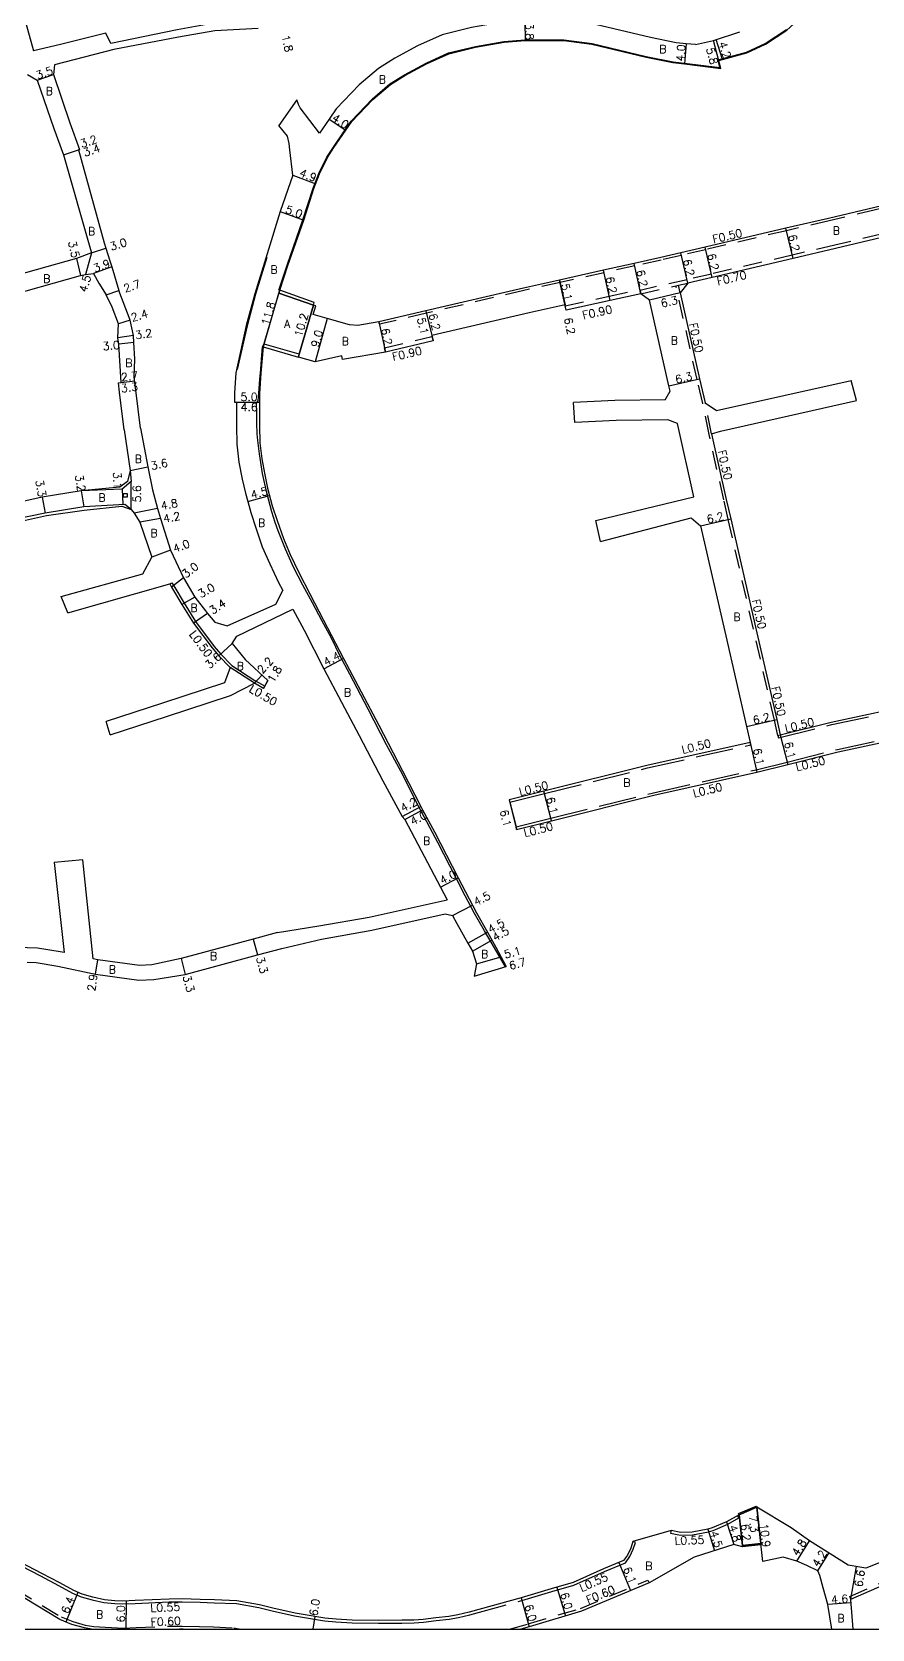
# Model space of a CAD drawing. Header units: metres. Extents: x -4000 to -3199, y -108600 to -108000.
# Drawn here: x -3734.9 to -3566.9, y -108600 to -108280.7 of the extents above; entities that cross this region are included whole.
import ezdxf

# ---------------------------------------------------------------- set-up
doc = ezdxf.new("R2010")
doc.units = ezdxf.units.M
doc.header["$LTSCALE"] = 2.5
doc.linetypes.add('22320', pattern=[2.5, 1.5, -1])
doc.linetypes.add('22330', pattern=[4, 3, -1])
for name, color, linetype in [('2101000', 175, 'Continuous'), ('2101001', 1, 'Continuous'), ('2102000', 4, 'Continuous'), ('2102001', 191, 'Continuous'), ('2203000', 1, 'Continuous'), ('2232000', 120, '22320'), ('2233000', 120, '22330'), ('2235000', 4, 'Continuous'), ('6132000', 60, '61320'), ('9109230', 202, 'Continuous'), ('9201100', 215, 'Continuous'), ('9201500', 222, 'Continuous'), ('9202100', 82, 'Continuous'), ('9202200', 82, 'Continuous'), ('9203500', 155, 'Continuous'), ('9301100', 1, 'Continuous'), ('999', 7, 'Continuous')]:
    doc.layers.add(name, color=color, linetype=linetype)
doc.styles.add('Dm_Anotation', font='txt.shx', dxfattribs={"bigfont": 'pscdm.shx'})
doc.linetypes.add('61320', pattern='A,0,[3,dmdr.shx,S=0.25,R=0,X=0,Y=0],1.5,[3,dmdr.shx,S=0.25,R=0,X=0,Y=0]', length=1.5)

msp = doc.modelspace()

# ---------------------------------------------------------------- linework, layer by layer
at = {"layer": '2101000'}
for points in [[(-3591.96, -108284.87), (-3588.23, -108283.12), (-3583.91, -108280.33), (-3579.04, -108275.83), (-3575.74, -108271.5), (-3573.59, -108268.15), (-3571.31, -108263.1), (-3569.76, -108258.7), (-3569.35, -108254.19), (-3569.71, -108248.98), (-3570.33, -108246.29)], [(-3602.23, -108283.17), (-3604.09, -108283.08), (-3606.07, -108282.86), (-3611.22, -108281.81), (-3622.18, -108279.19), (-3628.31, -108278.41), (-3636.33, -108278.61), (-3640.87, -108278.72), (-3647.02, -108279.81), (-3652.84, -108281.23), (-3657.77, -108283.45), (-3662.32, -108285.92), (-3665.58, -108287.97), (-3669.43, -108291.26), (-3674.07, -108296.07), (-3675.43, -108298.13), (-3677.36, -108300.95)], [(-3602.23, -108283.17), (-3598.62, -108282.36), (-3593.33, -108280.65)], [(-3678.61, -108335.32), (-3685.5, -108332.91), (-3685.32, -108332.34), (-3683.72, -108327.35), (-3680.54, -108318.31), (-3678.48, -108311.97), (-3677.36, -108309.03), (-3675.76, -108305.81), (-3674.49, -108303.8), (-3672.1, -108300.34), (-3670.94, -108298.59), (-3666.69, -108294.18), (-3663.2, -108291.2), (-3660.3, -108289.38), (-3656, -108287.04), (-3651.53, -108285.03), (-3646.19, -108283.73), (-3640.47, -108282.71), (-3636.24, -108282.41), (-3628.52, -108282.42), (-3622.9, -108283.13), (-3612.08, -108285.71), (-3606.7, -108286.81), (-3604.4, -108287.07), (-3597.12, -108287.97)], [(-3730.36, -108287.25), (-3730.55, -108289.18), (-3727.29, -108298.84), (-3725.35, -108304.19), (-3725.54, -108304.25), (-3720.44, -108322.86), (-3720.1, -108323.94), (-3719.32, -108326.44), (-3718.92, -108327.66), (-3717.48, -108332.38)], [(-3597.12, -108287.97), (-3597.54, -108286.42), (-3591.96, -108284.87)], [(-3735.78, -108289.22), (-3733.85, -108290.34), (-3730.49, -108299.98), (-3728.58, -108305.25), (-3723.32, -108323.71), (-3722.96, -108324.83), (-3725.98, -108325.96), (-3742.16, -108330.52)], [(-3511.12, -108302.75), (-3511.4, -108302.82), (-3524.05, -108305.79), (-3546.99, -108311.18), (-3566.36, -108315.76), (-3575.61, -108317.95), (-3584.11, -108319.94), (-3600.29, -108323.73), (-3605.15, -108324.87), (-3609.15, -108325.81), (-3614.45, -108326.98), (-3620.59, -108328.33), (-3629.38, -108330.28), (-3636.62, -108331.88), (-3656.09, -108336.43), (-3665.5, -108338.63), (-3669.7, -108339.36), (-3671.37, -108339.26), (-3675.87, -108337.99), (-3678.62, -108337.16), (-3678.13, -108335.46), (-3678.61, -108335.32)], [(-3682.71, -108309.31), (-3685.23, -108316.6)], [(-3685.23, -108316.6), (-3687.85, -108325.02), (-3690.3, -108333.04), (-3692.02, -108339.38), (-3694.11, -108348.83)], [(-3564.93, -108321.79), (-3574.18, -108323.98), (-3582.69, -108325.97), (-3598.87, -108329.77), (-3603.74, -108330.9), (-3605.29, -108332.87), (-3601.39, -108350.03), (-3600.26, -108354.82)], [(-3741.28, -108333.9), (-3725.18, -108329.37), (-3724.14, -108329.18), (-3722.59, -108328.98), (-3721.5, -108330.91), (-3720.04, -108333.25)], [(-3716.43, -108360.21), (-3717.39, -108352.7), (-3717.6, -108350.86), (-3717.01, -108350.79), (-3717.48, -108343.09), (-3717.72, -108341.86), (-3717.56, -108339.02), (-3718.81, -108335.68), (-3720.04, -108333.25)], [(-3713.14, -108359.88), (-3714.11, -108352.31), (-3714.41, -108349.73), (-3714.32, -108346.12), (-3714.49, -108342.79), (-3714.55, -108341.39), (-3715.26, -108338.33), (-3717.48, -108332.38)], [(-3608.25, -108354.24), (-3607.28, -108352.51), (-3607.54, -108351.43), (-3611.42, -108334.3), (-3613.11, -108333.03), (-3619.25, -108334.39), (-3628.04, -108336.33), (-3628.24, -108335.45), (-3628.28, -108335.26), (-3635.48, -108336.85), (-3654.93, -108341.4), (-3654.89, -108341.6), (-3654.68, -108342.47), (-3664.19, -108344.69), (-3672.79, -108346.15), (-3672.89, -108345.45), (-3678.24, -108346.67)], [(-3688.61, -108343.67), (-3689.11, -108348.91), (-3689.38, -108352.97), (-3689.36, -108359.45), (-3689.3, -108362.8), (-3688.94, -108366.01), (-3688.33, -108369.2), (-3687.79, -108371.9), (-3686.81, -108375.44), (-3685.86, -108378.38), (-3684.61, -108381.97), (-3683.24, -108385.18), (-3681.52, -108388.76), (-3679.33, -108393.05), (-3676.57, -108398.28), (-3672.58, -108405.95), (-3665.54, -108419.3), (-3660.79, -108428.4), (-3657.15, -108435.54)], [(-3678.24, -108346.67), (-3681.6, -108345.7), (-3681.44, -108345.12), (-3688.45, -108343.09), (-3688.61, -108343.67)], [(-3694.11, -108348.83), (-3694.38, -108352.81), (-3694.37, -108354.72), (-3693.97, -108354.72), (-3693.96, -108359.5), (-3693.9, -108363.09), (-3693.49, -108366.7), (-3692.84, -108370.09), (-3692.18, -108372.91), (-3691.72, -108374.58), (-3691.12, -108376.73), (-3690.13, -108379.81), (-3688.81, -108383.6), (-3687.34, -108387.04), (-3685.55, -108390.75), (-3684.74, -108392.34)], [(-3716.43, -108360.21), (-3715.21, -108368.36), (-3715.77, -108370.59), (-3717.27, -108371.71), (-3725.03, -108372.45), (-3732.83, -108373.68), (-3739.08, -108375.07)], [(-3713.14, -108359.88), (-3711.69, -108367.61), (-3710.75, -108372.23), (-3709.75, -108375.98), (-3709.15, -108377.94), (-3707.18, -108384.28), (-3704.59, -108389.82), (-3702.28, -108393.67), (-3700.18, -108396.41), (-3699.75, -108396.94), (-3698.3, -108398.71)], [(-3602.53, -108373.6), (-3605.81, -108358.99), (-3607.72, -108358.23)], [(-3598.99, -108361.04), (-3596.05, -108374.13), (-3595.16, -108378.01), (-3590.11, -108399.96), (-3585.94, -108418.17), (-3585.24, -108421.22), (-3575.08, -108418.68), (-3557.02, -108414.79)], [(-3737.93, -108378.69), (-3731.94, -108377.37), (-3724.41, -108376.3), (-3716.91, -108375.49), (-3715.04, -108376.14), (-3714.46, -108376.91), (-3713.27, -108378.71), (-3710.93, -108385.69)], [(-3601.2, -108379.4), (-3596.14, -108401.39), (-3591.98, -108419.56), (-3591.26, -108422.72), (-3611.91, -108427.33), (-3632.5, -108432.47), (-3639.44, -108434.2)], [(-3707.32, -108391.05), (-3706.95, -108391.67), (-3704.88, -108395.18), (-3702.56, -108398.86), (-3698.86, -108403.85), (-3697.49, -108405.39), (-3695.26, -108407.77)], [(-3682.71, -108396.08), (-3680.47, -108400.32), (-3676.48, -108408), (-3669.43, -108421.34), (-3664.7, -108430.41)], [(-3694.84, -108402.96), (-3692.27, -108406.13), (-3687.68, -108410.38)], [(-3637.96, -108440.12), (-3631.02, -108438.39), (-3610.51, -108433.27), (-3589.93, -108428.67), (-3583.76, -108427.14), (-3573.7, -108424.62), (-3555.64, -108420.73), (-3538.37, -108416.72), (-3522.28, -108413.04), (-3516.38, -108411.71), (-3499.58, -108407.93), (-3489.26, -108405.73), (-3486.39, -108405.11), (-3482.74, -108421.9)], [(-3688.59, -108411.94), (-3690.38, -108410.88)], [(-3664.7, -108430.41), (-3660.84, -108437.54), (-3660.3, -108438.11), (-3653.18, -108451.65), (-3651.86, -108454.17)], [(-3657.15, -108435.54), (-3656.79, -108436.2), (-3654.41, -108440.59), (-3649.63, -108449.8), (-3645.97, -108456.82), (-3643.79, -108460.68), (-3642.11, -108463.65), (-3640.05, -108467.55)], [(-3685.76, -108460.72), (-3677.52, -108459.43), (-3667.46, -108457.65), (-3651.86, -108454.17)], [(-3689.75, -108465.22), (-3684.94, -108463.92), (-3676.98, -108462.08), (-3666.94, -108460.3), (-3652.23, -108457.02)], [(-3652.23, -108457.02), (-3650.77, -108457.33), (-3649.92, -108458.96), (-3647.71, -108462.9), (-3646.82, -108464.48), (-3645.99, -108466.99)], [(-3685.76, -108460.72), (-3690.62, -108462.04), (-3705.07, -108465.96), (-3710.9, -108467.23), (-3713.37, -108467.36), (-3721.73, -108466.19), (-3722.62, -108466)], [(-3728.43, -108464.76), (-3729.2, -108464.59), (-3733.76, -108463.87), (-3735.73, -108463.79), (-3738.19, -108463.69), (-3743.09, -108463.69), (-3745.74, -108464.05), (-3749.69, -108464.57), (-3764.32, -108466.5)], [(-3735.84, -108466.69), (-3734.04, -108466.76), (-3729.73, -108467.45), (-3722.14, -108469.06), (-3713.49, -108470.28), (-3710.51, -108470.11), (-3704.21, -108469.14), (-3689.75, -108465.22)], [(-3645.99, -108466.99), (-3646.48, -108469.44)], [(-3488.54, -108600), (-3489.48, -108596.7), (-3492.26, -108587.86), (-3493.88, -108581.87), (-3495.65, -108575.86), (-3496.83, -108571.48), (-3497.8, -108568.18), (-3500.19, -108566.91), (-3504.02, -108568.12), (-3508.69, -108569.39), (-3513.58, -108570.94), (-3515.7, -108571.71), (-3531.49, -108577.39), (-3539.89, -108580.15), (-3555.17, -108587.1), (-3571.19, -108594.07), (-3570.76, -108600)], [(-3556.87, -108583.37), (-3568.17, -108587.82), (-3571.65, -108587.25), (-3579.39, -108582.35), (-3583.05, -108579.76), (-3589.95, -108575.64), (-3593.5, -108577.14), (-3595.99, -108578.54), (-3598.84, -108579.76), (-3599.75, -108580.05), (-3602.86, -108580.61), (-3605.16, -108580.7), (-3607.06, -108580.3), (-3614.7, -108582.52), (-3615.15, -108583.81), (-3615.81, -108585.22), (-3616.57, -108586.29), (-3620.6, -108587.98), (-3626.69, -108590.69), (-3631.08, -108591.98), (-3637.09, -108593.75), (-3647.44, -108596.64), (-3649.72, -108597.15), (-3651.54, -108597.46), (-3654.14, -108597.76), (-3656.66, -108598.07), (-3658.49, -108598.19), (-3660.9, -108598.25), (-3665.55, -108598.3), (-3670.84, -108598.2), (-3674.08, -108598.02), (-3676.29, -108597.8), (-3680.26, -108597.18), (-3682.25, -108596.84), (-3686.72, -108595.8), (-3689.39, -108595.17), (-3693.92, -108594.38), (-3698.4, -108594.18), (-3701.22, -108594.1), (-3704.82, -108593.99), (-3707.47, -108594.03), (-3714.23, -108594.31), (-3716.72, -108594.4), (-3718.27, -108594.37), (-3720.4, -108594.17), (-3722.67, -108593.61), (-3724.85, -108593.02), (-3726.53, -108592.32), (-3729.28, -108590.78), (-3732.87, -108588.9), (-3738.66, -108585.87)], [(-3593.5, -108577.14), (-3589.95, -108575.64)], [(-3574.95, -108600), (-3575.73, -108595.09), (-3576.69, -108591.75), (-3577.34, -108589.31), (-3577.77, -108588.35), (-3579.92, -108587.28), (-3581.96, -108586.41), (-3584.66, -108585.63), (-3588.75, -108586.47), (-3589.14, -108582.9), (-3592.82, -108583.3), (-3592.79, -108583.55), (-3594.55, -108583.12), (-3602.45, -108585.62), (-3611.48, -108590.77), (-3624.99, -108596.44), (-3635.48, -108599.54), (-3637.15, -108600)], [(-3722.96, -108600), (-3724.35, -108599.78), (-3726.92, -108599.09), (-3729.33, -108598.09), (-3738.45, -108592.53), (-3739.64, -108591.8)], [(-3704.61, -108600), (-3704.87, -108599.99), (-3705.39, -108600)]]:
    msp.add_lwpolyline(points, dxfattribs=at)
at = {"layer": '2101001'}
for points in [[(-3688.59, -108411.94), (-3688.34, -108411.5), (-3687.68, -108410.38)], [(-3639.44, -108434.2), (-3639.31, -108434.69), (-3638.08, -108439.64), (-3637.96, -108440.12)], [(-3646.48, -108469.44), (-3640.05, -108467.55)]]:
    msp.add_lwpolyline(points, dxfattribs=at)
at = {"layer": '2102000'}
for points in [[(-3748.4, -108246.29), (-3745.07, -108251.6), (-3743.3, -108255.39), (-3742.12, -108258.27), (-3739.73, -108265.69), (-3734.58, -108284.48)], [(-3689.71, -108278.46), (-3698.49, -108278.95), (-3705.83, -108280.26), (-3719.1, -108282.98), (-3720.09, -108280.93), (-3729.19, -108283.2), (-3734.58, -108284.48)], [(-3689.62, -108279.96), (-3698.31, -108280.44), (-3705.54, -108281.73), (-3718.5, -108284.22)], [(-3718.5, -108284.22), (-3730.36, -108287.25)], [(-3677.36, -108300.95), (-3681.23, -108295.87), (-3681.59, -108295.2), (-3681.92, -108294.27)], [(-3683.32, -108304.22), (-3683.47, -108302.97), (-3683.78, -108301.49), (-3685.49, -108299.36)], [(-3682.71, -108309.31), (-3683.32, -108304.22)], [(-3600.26, -108354.82), (-3598.03, -108356.39), (-3571.06, -108350.35)], [(-3608.25, -108354.24), (-3618.31, -108354.36), (-3626.6, -108354.8)], [(-3598.99, -108361.04), (-3597.2, -108360.48), (-3570.04, -108354.4)], [(-3607.72, -108358.23), (-3618.07, -108358.35), (-3626.36, -108358.79)], [(-3622.15, -108378.38), (-3602.53, -108373.6)], [(-3621.22, -108382.56), (-3603.06, -108377.86), (-3601.2, -108379.4)], [(-3729, -108393.53), (-3712.67, -108389.03), (-3710.93, -108385.69)], [(-3727.73, -108396.85), (-3707.32, -108391.05)], [(-3698.3, -108398.71), (-3695.85, -108399.45), (-3686.12, -108395.07), (-3684.74, -108392.34)], [(-3694.84, -108402.96), (-3693.89, -108401.46), (-3682.71, -108396.08)], [(-3695.26, -108407.77), (-3696.36, -108410.8)], [(-3696.36, -108410.8), (-3708.77, -108414.88), (-3720.05, -108418.56)], [(-3719.23, -108421.24), (-3707.95, -108417.56), (-3695.19, -108413.35), (-3690.38, -108410.88)], [(-3730.46, -108446.71), (-3728.43, -108464.76)], [(-3722.62, -108466), (-3724.69, -108446.23)]]:
    msp.add_lwpolyline(points, dxfattribs=at)
at = {"layer": '2102001'}
for points in [[(-3681.92, -108294.27), (-3685.49, -108299.36)], [(-3570.04, -108354.4), (-3571.06, -108350.35)], [(-3626.36, -108358.79), (-3626.6, -108354.8)], [(-3621.22, -108382.56), (-3622.15, -108378.38)], [(-3727.73, -108396.85), (-3729, -108393.53)], [(-3719.23, -108421.24), (-3720.05, -108418.56)], [(-3724.69, -108446.23), (-3730.46, -108446.71)]]:
    msp.add_lwpolyline(points, dxfattribs=at)
at = {"layer": '2203000'}
for points in [[(-3685.32, -108332.34), (-3685.5, -108332.91), (-3678.61, -108335.32), (-3678.42, -108334.75)], [(-3688.61, -108343.67), (-3681.6, -108345.7), (-3681.44, -108345.12), (-3688.45, -108343.09)], [(-3589.95, -108575.64), (-3593.5, -108577.14), (-3593.6, -108576.91), (-3590.04, -108575.41)], [(-3589.12, -108583.14), (-3592.79, -108583.55), (-3592.82, -108583.3), (-3589.14, -108582.9)]]:
    msp.add_lwpolyline(points, close=True, dxfattribs=at)
at = {"layer": '2232000'}
for points in [[(-3511.12, -108302.75), (-3511, -108303.24), (-3511.29, -108303.31), (-3523.94, -108306.28), (-3546.88, -108311.67), (-3566.24, -108316.25), (-3575.5, -108318.43), (-3583.99, -108320.42), (-3600.17, -108324.22), (-3605.04, -108325.35), (-3609.04, -108326.29), (-3614.34, -108327.47), (-3620.48, -108328.82), (-3629.28, -108330.77), (-3636.51, -108332.36), (-3655.98, -108336.92), (-3665.38, -108339.12)], [(-3508.55, -108308.52), (-3508.59, -108308.35), (-3508.71, -108307.84), (-3509.69, -108308.07), (-3522.79, -108311.15), (-3545.74, -108316.54), (-3565.09, -108321.11), (-3574.34, -108323.3), (-3582.85, -108325.29), (-3599.03, -108329.08), (-3603.9, -108330.22), (-3613.27, -108332.35), (-3613.11, -108333.03), (-3606.12, -108331.45), (-3605.63, -108331.33), (-3603.74, -108330.9)], [(-3585.73, -108421.34), (-3586.43, -108418.29), (-3590.6, -108400.07), (-3595.65, -108378.12), (-3596.54, -108374.24), (-3599.48, -108361.15), (-3600.75, -108354.94), (-3601.88, -108350.14), (-3606.12, -108331.45)], [(-3605.29, -108332.87), (-3605.63, -108331.33)], [(-3628.24, -108335.45), (-3619.45, -108333.51), (-3613.31, -108332.15), (-3613.27, -108332.35)], [(-3665.38, -108339.12), (-3665.5, -108338.63)], [(-3664.19, -108344.69), (-3664.36, -108343.81), (-3654.89, -108341.6)], [(-3598.99, -108361.04), (-3600.26, -108354.82)], [(-3571.11, -108594.03), (-3571.34, -108593.48), (-3555.41, -108586.55), (-3540.11, -108579.59), (-3531.68, -108576.82), (-3516.94, -108571.52), (-3516.73, -108572.08)], [(-3639.39, -108600), (-3635.65, -108598.96), (-3625.19, -108595.87), (-3611.71, -108590.21), (-3611.48, -108590.77)], [(-3738.14, -108592.01), (-3729.06, -108597.56), (-3726.72, -108598.52), (-3724.22, -108599.2), (-3722.49, -108599.47), (-3720.22, -108599.63), (-3716.51, -108599.79), (-3714.02, -108599.7), (-3707.32, -108599.43), (-3704.86, -108599.39), (-3701.38, -108599.5), (-3698.59, -108599.58), (-3694.51, -108599.76), (-3693.12, -108600)]]:
    msp.add_lwpolyline(points, dxfattribs=at)
at = {"layer": '2233000'}
for points in [[(-3707.32, -108391.05), (-3706.89, -108390.8), (-3706.52, -108391.42), (-3704.45, -108394.91), (-3702.14, -108398.57), (-3698.47, -108403.54), (-3697.12, -108405.06), (-3694.94, -108407.38)], [(-3585.61, -108421.83), (-3574.97, -108419.16), (-3556.91, -108415.28), (-3539.62, -108411.27), (-3523.53, -108407.58), (-3517.61, -108406.25), (-3500.78, -108402.46), (-3490.42, -108400.25), (-3487.64, -108399.66), (-3487.75, -108399.17)], [(-3637.96, -108440.12), (-3638.08, -108439.64), (-3631.14, -108437.9), (-3610.63, -108432.78), (-3590.05, -108428.19), (-3583.88, -108426.65), (-3573.81, -108424.13), (-3555.75, -108420.25), (-3538.48, -108416.24), (-3522.39, -108412.56), (-3516.48, -108411.22), (-3499.69, -108407.44), (-3489.36, -108405.24), (-3486.49, -108404.62), (-3486.39, -108405.11)], [(-3690.38, -108410.88), (-3695.26, -108407.77)], [(-3694.94, -108407.38), (-3690.11, -108410.46)], [(-3688.34, -108411.5), (-3690.11, -108410.46)], [(-3585.73, -108421.34), (-3585.24, -108421.22)], [(-3639.44, -108434.2), (-3639.31, -108434.69), (-3632.37, -108432.96), (-3611.8, -108427.82), (-3591.15, -108423.21), (-3591.26, -108422.72)], [(-3607.06, -108580.3), (-3607.18, -108580.84), (-3605.21, -108581.26), (-3602.8, -108581.16), (-3599.62, -108580.58), (-3598.65, -108580.27), (-3595.75, -108579.04), (-3593.53, -108577.79), (-3593.8, -108577.31)], [(-3738.97, -108586.33), (-3733.13, -108589.38), (-3729.54, -108591.26), (-3726.77, -108592.82), (-3725.03, -108593.54), (-3722.81, -108594.14), (-3720.49, -108594.71), (-3718.3, -108594.92), (-3716.72, -108594.95), (-3714.21, -108594.86), (-3707.45, -108594.58), (-3704.83, -108594.54), (-3701.24, -108594.65), (-3698.42, -108594.73), (-3693.98, -108594.92), (-3689.5, -108595.71), (-3686.84, -108596.33), (-3682.36, -108597.38), (-3680.35, -108597.72), (-3676.36, -108598.35), (-3674.12, -108598.57), (-3670.86, -108598.75), (-3665.55, -108598.85), (-3660.89, -108598.8), (-3658.46, -108598.74), (-3656.61, -108598.61), (-3654.08, -108598.31), (-3651.46, -108598.01), (-3649.61, -108597.69), (-3647.31, -108597.17), (-3636.94, -108594.28), (-3636.93, -108594.28), (-3630.92, -108592.51), (-3626.5, -108591.2), (-3620.38, -108588.48), (-3616.21, -108586.73), (-3615.33, -108585.5), (-3614.64, -108584.02), (-3614.18, -108582.7), (-3614.7, -108582.52)]]:
    msp.add_lwpolyline(points, dxfattribs=at)
at = {"layer": '2233000', "flags": 128}
msp.add_lwpolyline([(-3585.73, -108421.34), (-3585.61, -108421.83)], dxfattribs=at)
at = {"layer": '2235000'}
msp.add_lwpolyline([(-3716.6, -108372.95), (-3715.85, -108372.95), (-3715.85, -108373.7), (-3716.6, -108373.7)], close=True, dxfattribs=at)
at = {"layer": '6132000'}
for points in [[(-3685.48, -108332.33), (-3683.87, -108327.31), (-3680.68, -108318.26), (-3678.62, -108311.92), (-3677.5, -108308.97), (-3675.89, -108305.74), (-3674.61, -108303.72), (-3672.23, -108300.26), (-3671.06, -108298.49), (-3666.79, -108294.07), (-3663.29, -108291.08), (-3660.38, -108289.25), (-3656.06, -108286.9), (-3651.58, -108284.89), (-3646.22, -108283.58), (-3640.49, -108282.56), (-3636.25, -108282.26), (-3628.51, -108282.27), (-3622.87, -108282.98), (-3612.05, -108285.57), (-3606.67, -108286.66), (-3604.38, -108286.92), (-3597.33, -108287.79), (-3597.67, -108286.27), (-3592.02, -108284.73), (-3588.3, -108282.99), (-3584, -108280.22)], [(-3687.93, -108325.77), (-3690.16, -108333.09), (-3691.87, -108339.41), (-3693.81, -108348.15)], [(-3640.2, -108467.6), (-3642.39, -108463.79), (-3644.39, -108460.41), (-3646.39, -108456.93), (-3648.23, -108453.4), (-3650.04, -108449.9), (-3653.72, -108442.71), (-3657.5, -108435.6), (-3661.14, -108428.45), (-3663.95, -108423.2), (-3667.64, -108416.1), (-3671.3, -108409.07), (-3673.26, -108405.5), (-3674.97, -108401.91), (-3676.93, -108398.37), (-3678.78, -108394.79), (-3680.68, -108391.27), (-3682.56, -108387.7), (-3684.16, -108384.12), (-3685.66, -108380.46), (-3686.23, -108378.74), (-3686.89, -108376.62), (-3687.89, -108372.81), (-3688.75, -108368.99), (-3689.4, -108365.06), (-3689.74, -108362.37), (-3689.81, -108361.04), (-3689.93, -108358.88), (-3689.91, -108356.94), (-3689.97, -108354.87), (-3689.62, -108354.44), (-3689.42, -108352.06), (-3689.3, -108350.08), (-3689.12, -108348.12), (-3688.97, -108346.14), (-3688.76, -108343.66), (-3688.53, -108343.1)]]:
    msp.add_lwpolyline(points, dxfattribs=at)
at = {"layer": '9109230'}
for points in [[(-3715.21, -108368.36), (-3715.04, -108370.54), (-3716.86, -108372.1), (-3725.03, -108372.45)], [(-3715.04, -108376.14), (-3716.32, -108375.17), (-3724.52, -108375.61), (-3732.22, -108376.92), (-3738.11, -108378.12)]]:
    msp.add_lwpolyline(points, dxfattribs=at)
at = {"layer": '9201100'}
for points in [[(-3636.33, -108278.61), (-3636.24, -108282.41)], [(-3604.09, -108283.08), (-3604.4, -108287.07)], [(-3597.12, -108287.97), (-3598.62, -108282.36)], [(-3733.85, -108290.34), (-3730.55, -108289.18)], [(-3675.43, -108298.13), (-3672.1, -108300.34)], [(-3728.58, -108305.25), (-3725.35, -108304.19)], [(-3728.58, -108305.25), (-3725.54, -108304.25)], [(-3685.23, -108316.6), (-3680.54, -108318.31)], [(-3582.69, -108325.97), (-3584.11, -108319.94)], [(-3722.96, -108324.83), (-3724.14, -108329.18)], [(-3722.96, -108324.83), (-3720.1, -108323.94)], [(-3603.74, -108330.9), (-3605.15, -108324.87)], [(-3598.87, -108329.77), (-3600.29, -108323.73)], [(-3725.98, -108325.96), (-3725.18, -108329.37)], [(-3718.92, -108327.66), (-3722.59, -108328.98)], [(-3619.25, -108334.39), (-3620.59, -108328.33)], [(-3613.11, -108333.03), (-3614.45, -108326.98)], [(-3629.38, -108330.28), (-3628.28, -108335.26)], [(-3628.04, -108336.33), (-3629.38, -108330.28)], [(-3720.04, -108333.25), (-3717.48, -108332.38)], [(-3688.61, -108343.67), (-3685.32, -108332.34)], [(-3605.29, -108332.87), (-3611.42, -108334.3)], [(-3715.26, -108338.33), (-3717.56, -108339.02)], [(-3681.44, -108345.12), (-3678.61, -108335.32)], [(-3675.87, -108337.99), (-3678.24, -108346.67)], [(-3656.09, -108336.43), (-3654.93, -108341.4)], [(-3656.09, -108336.43), (-3654.68, -108342.47)], [(-3714.55, -108341.39), (-3717.72, -108341.86)], [(-3665.5, -108338.63), (-3664.19, -108344.69)], [(-3714.49, -108342.79), (-3717.48, -108343.09)], [(-3717.6, -108350.86), (-3714.33, -108350.47)], [(-3717.01, -108350.79), (-3714.33, -108350.47)], [(-3607.54, -108351.43), (-3601.39, -108350.03)], [(-3694.37, -108354.72), (-3689.37, -108354.7)], [(-3693.97, -108354.72), (-3689.37, -108354.71)], [(-3715.21, -108368.36), (-3711.69, -108367.61)], [(-3725.03, -108372.45), (-3724.52, -108375.61)], [(-3691.72, -108374.58), (-3687.38, -108373.38)], [(-3709.75, -108375.98), (-3714.46, -108376.91)], [(-3709.15, -108377.94), (-3713.27, -108378.71)], [(-3601.2, -108379.4), (-3595.16, -108378.01)], [(-3707.18, -108384.28), (-3710.93, -108385.69)], [(-3704.59, -108389.82), (-3706.95, -108391.67)], [(-3702.28, -108393.67), (-3704.88, -108395.18)], [(-3699.75, -108396.94), (-3702.56, -108398.86)], [(-3694.84, -108402.96), (-3697.49, -108405.39)], [(-3672.58, -108405.95), (-3676.47, -108408.01)], [(-3690.38, -108410.88), (-3688.89, -108409.26)], [(-3687.68, -108410.38), (-3688.59, -108411.94)], [(-3591.98, -108419.56), (-3585.94, -108418.17)], [(-3585.24, -108421.22), (-3583.76, -108427.14)], [(-3591.26, -108422.72), (-3589.93, -108428.67)], [(-3631.02, -108438.39), (-3632.5, -108432.47)], [(-3660.84, -108437.54), (-3657.15, -108435.54)], [(-3660.3, -108438.11), (-3656.79, -108436.2)], [(-3639.44, -108434.2), (-3637.96, -108440.12)], [(-3653.18, -108451.65), (-3649.63, -108449.8)], [(-3650.77, -108457.33), (-3646.78, -108455.25)], [(-3690.62, -108462.04), (-3689.75, -108465.22)], [(-3647.71, -108462.9), (-3643.79, -108460.68)], [(-3646.82, -108464.48), (-3642.9, -108462.26)], [(-3705.07, -108465.96), (-3704.21, -108469.14)], [(-3645.99, -108466.99), (-3641.08, -108465.61)], [(-3722.14, -108469.06), (-3721.73, -108466.19)], [(-3646.48, -108469.44), (-3640.05, -108467.55)], [(-3593.5, -108577.14), (-3592.82, -108583.3)], [(-3589.95, -108575.64), (-3589.14, -108582.9)], [(-3588.75, -108586.47), (-3589.95, -108575.64)], [(-3599.75, -108580.05), (-3598.4, -108584.34)], [(-3595.99, -108578.54), (-3594.55, -108583.12)], [(-3581.96, -108586.41), (-3579.39, -108582.35)], [(-3617.53, -108586.69), (-3615.17, -108592.31)], [(-3577.77, -108588.35), (-3575.52, -108584.8)], [(-3571.11, -108594.03), (-3570.04, -108587.52)], [(-3725.69, -108592.67), (-3728.13, -108598.59)], [(-3637.09, -108593.75), (-3635.48, -108599.54)], [(-3629.91, -108591.64), (-3628.21, -108597.39)], [(-3716.06, -108594.37), (-3716.09, -108600)], [(-3571.14, -108594.76), (-3575.73, -108595.09)], [(-3678.67, -108600), (-3678.27, -108597.49)]]:
    msp.add_lwpolyline(points, dxfattribs=at)
at = {"layer": '9201100', "flags": 128}
for points in [[(-3596.8, -108286.21), (-3598.1, -108282.19)], [(-3682.71, -108309.31), (-3678.13, -108311.05)], [(-3716.86, -108372.1), (-3716.7, -108375.19)], [(-3715.04, -108376.14), (-3715.04, -108370.54)], [(-3732.83, -108373.68), (-3732.22, -108376.92)]]:
    msp.add_lwpolyline(points, dxfattribs=at)
at = {"layer": '9202200'}
msp.add_lwpolyline([(-3681.6, -108345.7), (-3678.61, -108335.32)], dxfattribs=at)
at = {"layer": '9301100'}
for points in [[(-3685.5, -108332.91), (-3678.61, -108335.32), (-3681.44, -108345.12), (-3688.45, -108343.09)], [(-3592.82, -108583.3), (-3593.5, -108577.14), (-3589.95, -108575.64), (-3589.14, -108582.9)]]:
    msp.add_lwpolyline(points, close=True, dxfattribs=at)
at = {"layer": '999'}
msp.add_lwpolyline([(-4000, -108000), (-4000, -108600), (-3200, -108600), (-3200, -108000)], close=True, dxfattribs=at)

# ---------------------------------------------------------------- texts
at = {"layer": '9201500', "style": 'Dm_Anotation'}
for s, rotation, p in [('3.8', 271.3896, (-3636.23, -108278.9)), ('1.8', 282.9066, (-3684.97, -108281.49)), ('4.0', 85.5684, (-3604.47, -108286.66)), ('5.8', 284.9206, (-3600.09, -108284.04)), ('4.2', 287.9333, (-3597.61, -108282.89)), ('3.5', 19.3429, (-3733.75, -108290.19)), ('4.0', 326.4075, (-3675.05, -108298.26)), ('3.2', 18.1405, (-3724.93, -108303.86)), ('3.4', 18.1405, (-3724.31, -108305.63)), ('4.9', 339.2119, (-3681.54, -108309.49)), ('5.0', 340.0164, (-3684.35, -108316.81)), ('3.0', 17.406, (-3719, -108324.43)), ('6.2', 283.1898, (-3583.67, -108321.37)), ('3.5', 283.2109, (-3727.65, -108322.65)), ('6.2', 283.1897, (-3599.85, -108325.17)), ('3.9', 19.7804, (-3722.29, -108328.77)), ('6.2', 282.4624, (-3614.03, -108328.42)), ('6.2', 283.1922, (-3604.71, -108326.31)), ('4.5', 74.7945, (-3723.92, -108332.87)), ('2.7', 18.7896, (-3716.23, -108332.8)), ('5.1', 282.463, (-3629.08, -108331.18)), ('6.2', 282.4624, (-3620.17, -108329.78)), ('11.8', 73.7876, (-3687.51, -108339.51)), ('6.3', 13.1491, (-3608.94, -108335.78)), ('2.4', 16.757, (-3714.8, -108338.64)), ('10.2', 73.8946, (-3680.92, -108341.79)), ('5.1', 283.1703, (-3657.88, -108338)), ('6.2', 283.1703, (-3655.54, -108337.16)), ('6.2', 282.463, (-3628.5, -108337.97)), ('3.2', 8.4605, (-3714.12, -108342.11)), ('9.0', 74.735, (-3677.57, -108343.85)), ('6.2', 282.2056, (-3665.08, -108340.08)), ('3.0', 5.8384, (-3720.65, -108344.36)), ('3.3', 6.742, (-3717.01, -108352.76)), ('2.7', 6.742, (-3716.96, -108350.53)), ('6.3', 12.8541, (-3606.05, -108350.99)), ('5.0', 0.1593, (-3693.17, -108354.46)), ('4.6', 0.1593, (-3693.15, -108356.48)), ('3.6', 12.0504, (-3710.94, -108368.26)), ('3.2', 279.2257, (-3726.26, -108369.33)), ('3.1', 273.0629, (-3718.64, -108368.71)), ('3.3', 280.7527, (-3734.19, -108370.39)), ('5.6', 89.9339, (-3713.09, -108374.74)), ('4.5', 15.4139, (-3690.87, -108374.08)), ('4.8', 11.2292, (-3708.95, -108376.26)), ('4.2', 10.5858, (-3708.46, -108378.82)), ('6.2', 12.9681, (-3599.76, -108378.97)), ('4.0', 20.5719, (-3706.34, -108384.82)), ('3.0', 38.0028, (-3704.09, -108389.98)), ('3.0', 30.1362, (-3701.1, -108393.91)), ('3.4', 34.3469, (-3698.72, -108397.2)), ('3.6', 42.5453, (-3699.35, -108408.12)), ('4.4', 27.8371, (-3676.06, -108407.51)), ('2.2', 47.1638, (-3688.81, -108409.1)), ('1.8', 59.5701, (-3686.54, -108410.96)), ('6.2', 12.886, (-3590.54, -108419.13)), ('6.1', 282.5797, (-3590.7, -108424.08)), ('6.1', 284.0554, (-3584.48, -108422.81)), ('4.2', 28.4279, (-3660.66, -108436.73)), ('6.1', 284.0234, (-3632.05, -108433.85)), ('4.0', 28.4279, (-3658.7, -108439.39)), ('6.1', 284.0203, (-3641.33, -108436.4)), ('4.0', 27.5495, (-3652.82, -108451.18)), ('4.5', 27.5495, (-3646.04, -108455.46)), ('4.5', 29.5237, (-3643.15, -108460.98)), ('4.5', 29.5237, (-3642.26, -108462.56)), ('3.3', 285.1648, (-3690.07, -108465.8)), ('5.1', 15.7846, (-3640.23, -108465.96)), ('6.7', 16.4249, (-3639.22, -108468.24)), ('2.9', 81.9835, (-3722.25, -108472.55)), ('3.3', 285.1773, (-3704.74, -108469.52)), ('7.3', 276.319, (-3591.54, -108577.37)), ('4.5', 287.522, (-3599.31, -108580.63)), ('4.8', 287.522, (-3595.58, -108579.48)), ('6.2', 276.319, (-3593.12, -108579.05)), ('10.9', 276.319, (-3589.33, -108578.96)), ('4.8', 57.6669, (-3581.72, -108585.56)), ('4.2', 57.6669, (-3577.69, -108587.76)), ('6.1', 292.7833, (-3616.72, -108587.97)), ('6.6', 80.6793, (-3568.87, -108591.68)), ('6.4', 67.6079, (-3727.61, -108597.07)), ('6.0', 286.439, (-3629.26, -108592.95)), ('4.6', 4.1825, (-3575.04, -108594.94)), ('6.0', 89.6738, (-3716.33, -108598.67)), ('6.0', 81.0962, (-3677.83, -108597.48)), ('6.0', 285.5421, (-3636.39, -108595.33))]:
    msp.add_text(s, height=1.6, rotation=rotation, dxfattribs=at).set_placement(p)
at = {"layer": '9202100', "style": 'Dm_Anotation'}
for s, p in [('B', (-3609.44, -108284.9)), ('B', (-3665.55, -108290.98)), ('B', (-3732.13, -108293.29)), ('B', (-3723.66, -108321.33)), ('B', (-3574.78, -108321.21)), ('B', (-3687.18, -108329)), ('B', (-3732.63, -108330.81)), ('A', (-3684.45, -108339.81)), ('B', (-3607.15, -108343.17)), ('B', (-3672.93, -108343.33)), ('B', (-3716.21, -108347.66)), ('B', (-3714.34, -108366.86)), ('B', (-3721.58, -108374.59)), ('B', (-3689.68, -108379.64)), ('B', (-3711.18, -108381.67)), ('B', (-3703.18, -108396.62)), ('B', (-3594.64, -108398.44)), ('B', (-3693.93, -108408.26)), ('B', (-3672.5, -108413.52)), ('B', (-3616.66, -108431.57)), ('B', (-3656.67, -108443.22)), ('B', (-3699.3, -108466.27)), ('B', (-3645.06, -108465.85)), ('B', (-3719.54, -108468.94)), ('B', (-3612.26, -108588.17)), ('B', (-3722.07, -108597.89)), ('B', (-3573.82, -108598.65))]:
    msp.add_text(s, height=1.6, dxfattribs=at).set_placement(p)
at = {"layer": '9203500', "style": 'Dm_Anotation'}
for s, rotation, p in [('F0.50', 13.2289, (-3598.58, -108322.96)), ('F0.70', 13.2289, (-3597.73, -108331.36)), ('F0.90', 12.4636, (-3624.62, -108338.15)), ('F0.50', 282.78, (-3603.51, -108339.06)), ('F0.90', 12.4636, (-3662.65, -108346.44)), ('F0.50', 282.78, (-3597.76, -108364.48)), ('F0.50', 282.78, (-3590.95, -108394.32)), ('L0.50', 306.5138, (-3703.52, -108401.1)), ('L0.50', 329.921, (-3691.6, -108412.5)), ('F0.50', 282.78, (-3587.04, -108411.72)), ('L0.50', 14.024, (-3584.11, -108420.78)), ('L0.50', 14.024, (-3604.75, -108425.04)), ('L0.50', 14.024, (-3581.92, -108428.49)), ('L0.50', 14.024, (-3637.28, -108433.43)), ('L0.50', 14.024, (-3602.49, -108433.75)), ('L0.50', 14.024, (-3636.33, -108441.64)), ('L0.55', 2.2276, (-3606.37, -108583.16)), ('L0.55', 23.959, (-3624.96, -108592.57)), ('F0.60', 22.7833, (-3623.66, -108595.03)), ('L0.55', 2.3458, (-3711.16, -108596.59)), ('F0.60', 2.3458, (-3711.1, -108599.4))]:
    msp.add_text(s, height=1.6, rotation=rotation, dxfattribs=at).set_placement(p)

doc.saveas('drawing.dxf')
